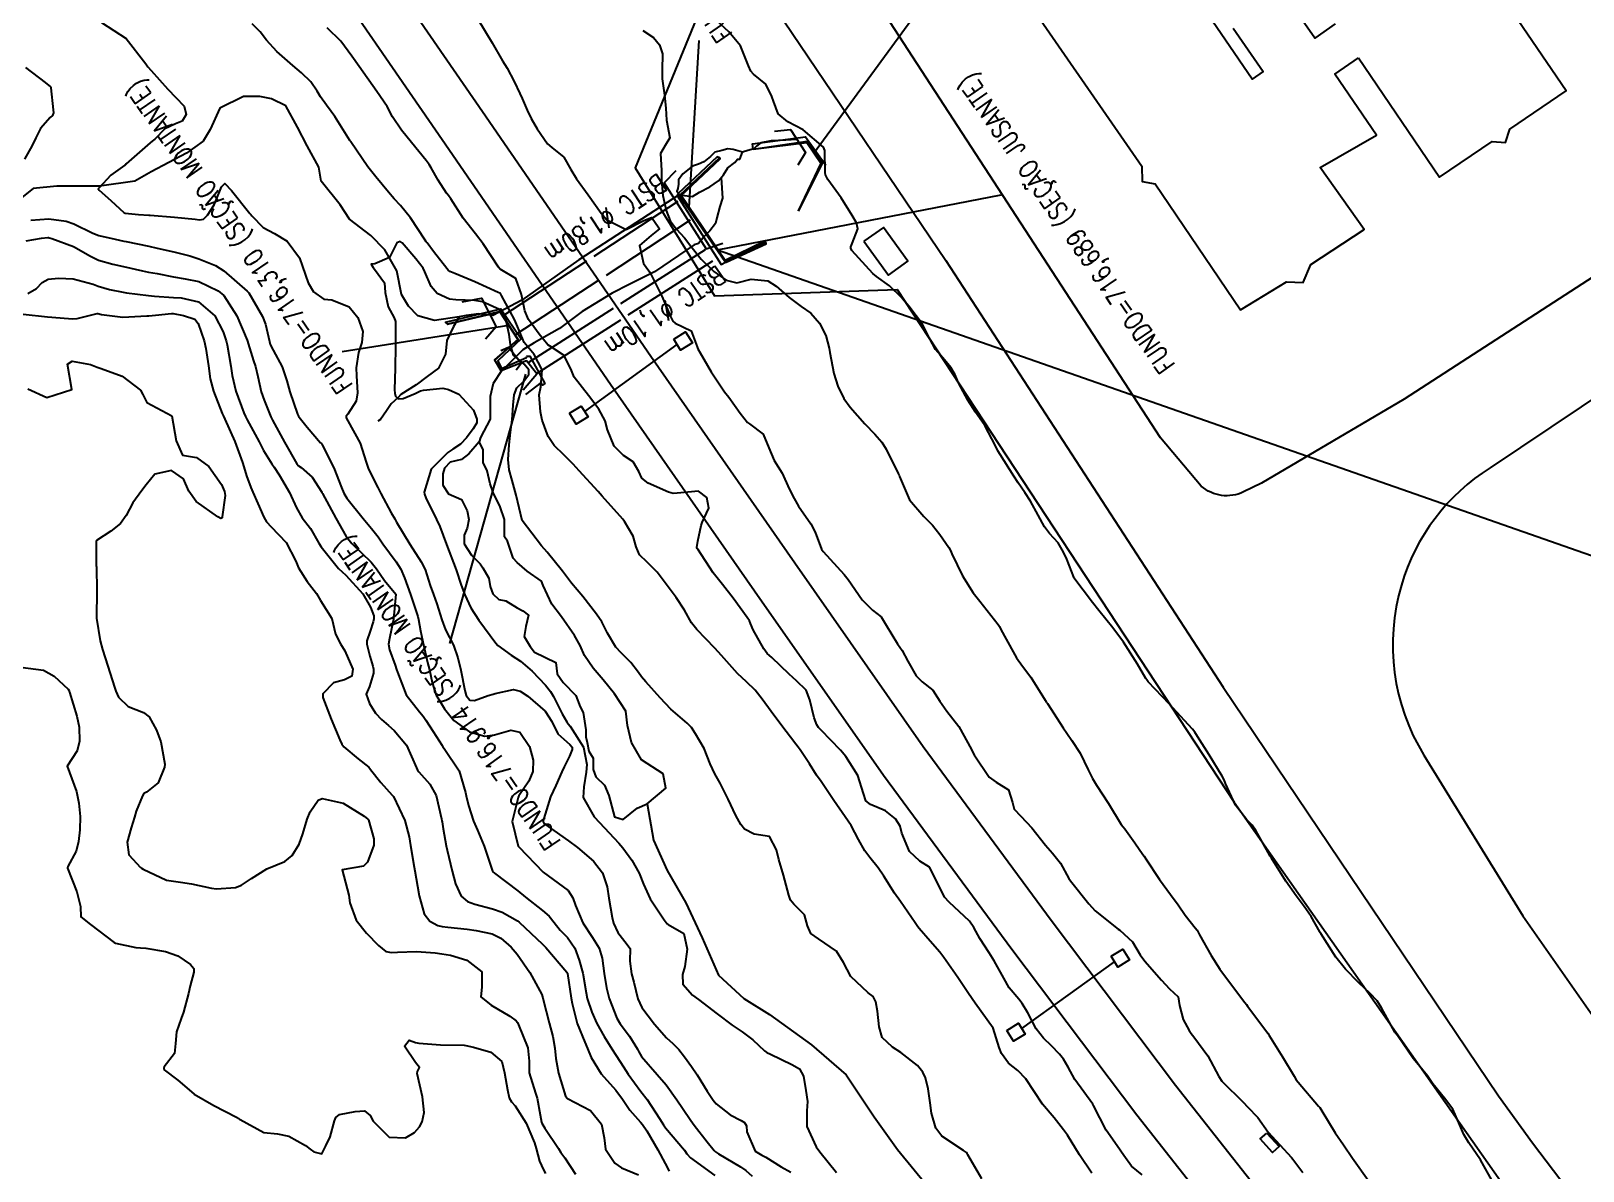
# Model space of a CAD drawing. Header units: metres. Extents: x 307586 to 320046, y 7427249 to 7434250.
# Drawn here: x 311374.2 to 311497.8, y 7432289.6 to 7432380.4 of the extents above; entities that cross this region are included whole.
import ezdxf

# ---------------------------------------------------------------- set-up
doc = ezdxf.new("R2010")
doc.units = ezdxf.units.M
doc.header["$MEASUREMENT"] = 0
doc.linetypes.add('CONTINUO', pattern=[0])
doc.linetypes.add('TRACEJADO', pattern=[8.7, 8, -0.7])
for name, color, linetype in [('ALA', 45, 'Continuous'), ('Armario', 62, 'Continuous'), ('BUEIRO', 151, 'Continuous'), ('Curvas de Nivel 1m', 11, 'Continuous'), ('Curvas de Nivel 5m', 15, 'Continuous'), ('Divisa', 42, 'FENCELINE2'), ('Edificações', 30, 'Continuous'), ('Hidrografia', 140, 'Continuous'), ('Linha Férrea', 20, 'Continuous'), ('Pontes_Viadutos_Tubos', 190, 'Continuous'), ('Portico', 45, 'Continuous'), ('TEXTO', 45, 'Continuous'), ('Vias Primárias', 230, 'Continuous')]:
    doc.layers.add(name, color=color, linetype=linetype)
doc.styles.add('ROMANS', font='romans', dxfattribs={"height": 0.2})
doc.linetypes.add('FENCELINE2', pattern='A,0.25,-0.1,[132,ltypeshp.shx,S=0.1,R=0,X=-0.1,Y=0],-0.1,1', length=1.45)

msp = doc.modelspace()

# ---------------------------------------------------------------- linework, layer by layer
at = {"layer": 'ALA', "linetype": 'CONTINUO'}
for points in [[(311431.72, 7432370.94, 715.98), (311431.71, 7432370.96, 716.66), (311431.66, 7432371.36, 716.63), (311435.9, 7432371.92, 718.34), (311437.5, 7432369.68, 718.4)], [(311431.71, 7432370.96, 716.66), (311436.02, 7432371.58, 718.34), (311437.24, 7432369.87, 718.38), (311435.3, 7432366, 716.66)], [(311431.72, 7432370.94, 715.98), (311435.99, 7432371.48, 715.89), (311437.1, 7432369.82, 715.94), (311435.3, 7432366.04, 716.51)], [(311429.03, 7432370.25, 716.31), (311428.86, 7432370.33, 716.31), (311425.75, 7432367.41, 719.39), (311425.75, 7432367.37, 719.45), (311425.66, 7432367.25, 719.46), (311429.16, 7432361.77, 719.44), (311429.53, 7432361.94, 719.44), (311429.56, 7432361.95, 719.35), (311432.77, 7432363.41, 716.8), (311432.73, 7432363.53, 716.79)], [(311429.03, 7432370.25, 716.31), (311425.86, 7432367.27, 719.34), (311429.47, 7432362.03, 719.35), (311432.73, 7432363.53, 716.79)], [(311432.73, 7432363.53, 716.79), (311432.6, 7432363.59, 716.45), (311429.49, 7432362.08, 716.21), (311425.99, 7432367.26, 716.12), (311429.1, 7432370.17, 716.18), (311429.03, 7432370.25, 716.31)], [(311407.38, 7432357, 716.61), (311407.39, 7432357.02, 716.3), (311407.21, 7432357.18, 716.58), (311411.61, 7432358.23, 719.06), (311413.23, 7432355.83, 718.98), (311411.38, 7432354.1, 718.11), (311411.68, 7432353.48, 717.88), (311413.67, 7432354.35, 718.87), (311413.68, 7432354.47, 718.97), (311413.94, 7432354.45, 719), (311415.13, 7432352.28, 719), (311414.95, 7432352.16, 719), (311414.82, 7432352.35, 718.88), (311413.58, 7432351.4, 718.18)], [(311407.38, 7432357, 716.61), (311411.55, 7432358, 719.07), (311412.98, 7432355.8, 719.02), (311411.11, 7432354.16, 718.08), (311411.64, 7432353.25, 717.83)], [(311413.4, 7432351.78, 717.06), (311414.5, 7432353.04, 717), (311413.67, 7432354.09, 716.91), (311411.64, 7432353.28, 717.01), (311411.14, 7432354.15, 716.46), (311413.01, 7432355.8, 716.33), (311411.56, 7432358.02, 716.33), (311407.39, 7432357.02, 716.3)]]:
    msp.add_polyline3d(points, dxfattribs=at)
at = {"layer": 'Armario'}
msp.add_lwpolyline([(311472.64, 7432292.58), (311473.62, 7432291.51), (311473.1, 7432291.04), (311472.12, 7432292.11)], close=True, dxfattribs=at)
at = {"layer": 'BUEIRO', "linetype": 'TRACEJADO', "flags": 128}
for points in [[(311411.77, 7432357.66), (311426.15, 7432367.09)], [(311412.76, 7432356.15), (311427.14, 7432365.59)], [(311413.84, 7432353.98), (311428.6, 7432363.4)], [(311414.44, 7432353.06), (311429.19, 7432362.47)]]:
    msp.add_lwpolyline(points, dxfattribs=at)
at = {"layer": 'Curvas de Nivel 1m', "flags": 128}
for points, elevation in [([(311379.8, 7432381.03), (311381.78, 7432379.77), (311383.33, 7432377.75), (311383.51, 7432377.5), (311383.75, 7432377.21), (311385.08, 7432375.73), (311385.73, 7432375.07), (311386.38, 7432374.37), (311386.55, 7432373.71), (311386.24, 7432373.17), (311385.7, 7432372.96), (311384.85, 7432372.57), (311384.05, 7432371.74), (311383.84, 7432371.58), (311383.68, 7432371.46), (311381.77, 7432369.77), (311381.72, 7432369.71), (311381.66, 7432369.67), (311380.55, 7432368.88), (311379.63, 7432367.88), (311379.59, 7432367.84), (311379.55, 7432367.79), (311379.63, 7432367.67), (311380.55, 7432366.86), (311381.61, 7432365.88), (311381.69, 7432365.85), (311382.75, 7432365.75), (311383.57, 7432365.7), (311383.61, 7432365.69), (311383.68, 7432365.68), (311385.61, 7432365.52), (311387.28, 7432365.36), (311387.61, 7432365.33), (311387.92, 7432365.38), (311388.26, 7432365.68), (311388.79, 7432366.51), (311389.26, 7432367.67), (311389.36, 7432367.95), (311389.64, 7432368.2), (311390.16, 7432367.66), (311391.61, 7432365.82), (311391.7, 7432365.74), (311391.78, 7432365.65), (311392.68, 7432364.71), (311393.6, 7432364.22), (311394.61, 7432363.61), (311395.57, 7432362.28), (311395.83, 7432361.6), (311396.26, 7432360.3), (311396.7, 7432359.58), (311397.53, 7432359), (311398.15, 7432358.95), (311399.53, 7432358.39), (311400.24, 7432357.54), (311400.62, 7432356.42), (311400.54, 7432355.54), (311400.29, 7432354.74), (311400.09, 7432353.54), (311400.11, 7432352.9), (311400.2, 7432351.54), (311400.1, 7432350.88), (311399.43, 7432349.85), (311399.3, 7432349.68), (311399.29, 7432349.55), (311399.42, 7432349.31), (311400.4, 7432347.54), (311400.88, 7432346.03), (311401.04, 7432345.53), (311401.37, 7432344.88), (311401.83, 7432343.99), (311402.06, 7432343.52), (311402.87, 7432341.97), (311403.17, 7432341.5), (311403.23, 7432341.41), (311403.32, 7432341.25), (311404.36, 7432339.49), (311405.28, 7432338.08), (311405.59, 7432337.48), (311405.99, 7432336.2), (311406.25, 7432335.47), (311406.52, 7432334.74), (311406.91, 7432333.45), (311407.22, 7432332.67), (311407.84, 7432331.44), (311408.19, 7432330.44), (311408.43, 7432329.44), (311408.75, 7432327.84), (311408.87, 7432327.43), (311409.15, 7432327.07), (311409.53, 7432327.04), (311410.6, 7432327.42), (311411.02, 7432327.55), (311411.16, 7432327.59), (311412.63, 7432327.92), (311413.16, 7432327.78), (311413.76, 7432327.37), (311415.15, 7432326.18), (311415.68, 7432325.35), (311416.16, 7432324.38), (311417.11, 7432323.53), (311417.29, 7432323.33), (311417.31, 7432323.12), (311417.1, 7432322.59), (311416.66, 7432321.76), (311416.49, 7432321.34), (311415.99, 7432320.27), (311415.58, 7432319.35), (311415.05, 7432317.63), (311414.98, 7432317.42), (311414.98, 7432317.36), (311415.04, 7432317.27), (311415.38, 7432317.01), (311417.02, 7432315.85), (311417.74, 7432315.32), (311419, 7432314.25), (311419.73, 7432313.3), (311420.08, 7432312.2), (311420.22, 7432311.3), (311420.48, 7432309.76), (311420.6, 7432309.29), (311420.94, 7432308.56), (311421.5, 7432307.85), (311421.93, 7432307.27), (311421.9, 7432306.28), (311422.04, 7432305.27), (311422.21, 7432304.59), (311422.54, 7432303.27), (311422.86, 7432302.59), (311423.85, 7432301.25), (311424.83, 7432300.17), (311425.32, 7432299.72), (311425.8, 7432299.23), (311426.26, 7432298.66), (311426.81, 7432297.89), (311427.26, 7432297.21), (311428.06, 7432295.92), (311428.53, 7432295.19), (311428.77, 7432294.9), (311429.9, 7432294.04), (311430.76, 7432293.58), (311431.02, 7432293.43), (311431.19, 7432293.16), (311431.22, 7432292.69), (311431.88, 7432291.15), (311432.41, 7432290.83), (311432.72, 7432290.66), (311433.94, 7432289.9), (311434.71, 7432289.47)], 718), ([(311458.71, 7432289.38), (311457.72, 7432290.84), (311456.75, 7432292.41), (311456.45, 7432292.85), (311455.7, 7432293.8), (311454.77, 7432294.88), (311453.45, 7432296.89), (311452.81, 7432297.56), (311452.07, 7432298.16), (311451.51, 7432298.92), (311451.31, 7432299.41), (311450.84, 7432300.93), (311449.42, 7432302.94), (311448.88, 7432303.71), (311448.03, 7432304.96), (311446.92, 7432306.56), (311446.58, 7432306.98), (311445.81, 7432307.86), (311444.94, 7432308.88), (311444.85, 7432309), (311444.63, 7432309.32), (311443.46, 7432311.02), (311442.97, 7432311.7), (311442.14, 7432313.03), (311441.68, 7432313.72), (311441.01, 7432314.53), (311440.63, 7432315.05), (311440.12, 7432315.96), (311439.54, 7432317.07), (311439.05, 7432317.78), (311438.16, 7432319.08), (311437.08, 7432320.66), (311436.9, 7432320.91), (311436.77, 7432321.09), (311436.21, 7432321.99), (311435.46, 7432323.11), (311435.31, 7432323.31), (311435.12, 7432323.56), (311433.92, 7432325.13), (311433.15, 7432326.15), (311432.44, 7432327.15), (311431.87, 7432327.86), (311431.18, 7432328.52), (311430.47, 7432329.18), (311429.2, 7432330.61), (311428.68, 7432331.2), (311427.23, 7432332.69), (311426.82, 7432333.22), (311426.25, 7432334.23), (311425.59, 7432335.23), (311425.26, 7432335.67), (311424.08, 7432337.25), (311423.29, 7432338.04), (311422.66, 7432338.63), (311422.41, 7432339.27), (311422.16, 7432340.12), (311421.48, 7432341.29), (311421.33, 7432341.49), (311419.69, 7432343.31), (311419.36, 7432343.68), (311417.86, 7432345.33), (311417.38, 7432345.85), (311416.64, 7432346.59), (311415.88, 7432347.35), (311415.4, 7432348.05), (311414.91, 7432349.37), (311414.77, 7432350.03), (311414.66, 7432351.37), (311414.8, 7432352.01), (311414.92, 7432353.37), (311414.28, 7432354.58), (311413.61, 7432355.38), (311413.49, 7432355.56), (311412.95, 7432356.83), (311412.72, 7432357.39), (311411.67, 7432359.28), (311411.61, 7432359.41), (311411.59, 7432359.46), (311411.54, 7432359.49), (311411.41, 7432359.54), (311409.55, 7432360.37), (311407.96, 7432361.05), (311407.56, 7432361.2), (311407.43, 7432361.32), (311407.32, 7432361.45), (311406.26, 7432362.79), (311405.75, 7432363.48), (311405.68, 7432363.56), (311405.6, 7432363.69), (311404.43, 7432365.49), (311403.62, 7432366.46), (311403.11, 7432366.99), (311402.67, 7432367.51), (311401.65, 7432368.74), (311401.02, 7432369.54), (311399.68, 7432371.52), (311399.66, 7432371.55), (311399.6, 7432371.63), (311398.39, 7432373.56), (311398.11, 7432373.96), (311397.72, 7432374.45), (311397.26, 7432375.11), (311396.98, 7432375.58), (311396.47, 7432376.32), (311395.75, 7432377.02), (311395.06, 7432377.61), (311393.77, 7432378.73), (311392.94, 7432379.63), (311392.45, 7432380.3), (311391.8, 7432380.92)], 718), ([(311462.71, 7432289.25), (311461.87, 7432289.95), (311461.26, 7432290.8), (311460.73, 7432291.56), (311459.85, 7432292.82), (311458.83, 7432294.77), (311458.8, 7432294.83), (311458.77, 7432294.88), (311457.36, 7432296.84), (311456.81, 7432297.83), (311456.44, 7432298.47), (311456.12, 7432298.86), (311455.48, 7432299.52), (311454.84, 7432300.15), (311454.28, 7432300.89), (311453.6, 7432302.16), (311453.16, 7432302.9), (311452.88, 7432303.25), (311452.12, 7432304.15), (311451.68, 7432304.92), (311450.91, 7432306.3), (311450.51, 7432306.93), (311449.78, 7432308.09), (311449.3, 7432308.95), (311448.95, 7432309.45), (311447.33, 7432310.97), (311446.97, 7432311.38), (311446.17, 7432312.98), (311445.78, 7432313.77), (311445.01, 7432314.23), (311444.18, 7432315.01), (311443.57, 7432316.48), (311443.42, 7432317.02), (311443.05, 7432317.62), (311442.27, 7432318.25), (311441.06, 7432318.74), (311440.69, 7432319.05), (311440.5, 7432319.62), (311440.06, 7432321.06), (311439.11, 7432322.58), (311438.68, 7432323.07), (311437.13, 7432324.66), (311436.93, 7432324.89), (311436.79, 7432325.1), (311436.59, 7432325.65), (311436.24, 7432327.1), (311435.94, 7432327.87), (311435.18, 7432328.59), (311434.58, 7432329.13), (311433.2, 7432330.45), (311432.84, 7432330.79), (311432.58, 7432331.15), (311431.72, 7432332.67), (311431.52, 7432333.17), (311431.43, 7432333.37), (311431.24, 7432333.64), (311430.14, 7432335.18), (311429.27, 7432336.27), (311428.54, 7432337.2), (311427.3, 7432339.09), (311427.25, 7432339.15), (311427.23, 7432339.21), (311427.31, 7432339.73), (311427.57, 7432340.96), (311427.67, 7432341.21), (311428.18, 7432342.36), (311428.04, 7432343.2), (311427.36, 7432343.72), (311425.68, 7432343.56), (311425.36, 7432343.52), (311424.97, 7432343.63), (311423.36, 7432344.34), (311422.85, 7432344.75), (311422.6, 7432345.27), (311422.15, 7432346.05), (311421.39, 7432346.56), (311420.64, 7432347.3), (311420.13, 7432348.58), (311419.93, 7432349.3), (311419.43, 7432350.23), (311418.6, 7432351.32), (311417.46, 7432352.8), (311417.25, 7432353.33), (311416.66, 7432354.52), (311415.49, 7432355.27), (311415.37, 7432355.36), (311414.67, 7432356.2), (311413.82, 7432357.38), (311413.52, 7432358.06), (311413.26, 7432359.38), (311412.81, 7432360.65), (311411.56, 7432361.39), (311411.53, 7432361.41), (311411.44, 7432361.54), (311410.22, 7432363.42), (311409.6, 7432364.21), (311408.63, 7432365.44), (311407.63, 7432366.98), (311407.44, 7432367.26), (311407.3, 7432367.45), (311406.64, 7432368.48), (311406.07, 7432369.47), (311405.92, 7432369.73), (311405.67, 7432370.04), (311404.5, 7432371.49), (311403.7, 7432372.47), (311402.99, 7432373.51), (311402.56, 7432374.35), (311401.73, 7432375.53), (311400.32, 7432377.54), (311399.76, 7432378.35), (311398.86, 7432379.56), (311397.79, 7432380.62)], 719), ([(311409.8, 7432381.29), (311410.92, 7432379.42), (311411.76, 7432377.99), (311412.12, 7432377.4), (311412.69, 7432376.34), (311413.12, 7432375.39), (311413.32, 7432374.97), (311413.72, 7432374.06), (311414.03, 7432373.38), (311414.52, 7432372.56), (311415.35, 7432371.36), (311415.68, 7432371.07), (311416.63, 7432370.3), (311417.2, 7432369.34), (311417.65, 7432368.58), (311418.58, 7432367.32), (311419.62, 7432365.84), (311420.06, 7432365.31), (311421.61, 7432364.54), (311423.01, 7432365.27), (311423.62, 7432365.5), (311423.82, 7432365.26), (311424.26, 7432364.6), (311423.6, 7432364.08), (311422.66, 7432363.27), (311422.99, 7432361.85), (311423.42, 7432361.26), (311423.47, 7432361.17), (311423.56, 7432360.98), (311424.44, 7432359.25), (311425.14, 7432357.62), (311425.33, 7432357.24), (311425.51, 7432357.09), (311426.77, 7432356.49), (311427.27, 7432355.21), (311427.32, 7432355.04), (311427.49, 7432354.72), (311428.37, 7432353.2), (311429.45, 7432351.61), (311429.78, 7432351.19), (311430.68, 7432349.93), (311431.28, 7432349.17), (311431.42, 7432349.06), (311432.52, 7432348.26), (311432.98, 7432347.15), (311433.39, 7432346.16), (311434.03, 7432345.13), (311434.59, 7432343.9), (311434.98, 7432343.12), (311435.34, 7432342.52), (311436.31, 7432341.11), (311436.67, 7432340.45), (311437.17, 7432339.09), (311437.21, 7432339), (311437.3, 7432338.89), (311438.96, 7432337.07), (311439.28, 7432336.67), (311440.41, 7432335.06), (311441.24, 7432334.22), (311441.91, 7432333.71), (311442.31, 7432333.03), (311443.21, 7432331.56), (311443.59, 7432331.02), (311444.03, 7432330.17), (311444.71, 7432329), (311445.18, 7432328.51), (311446.04, 7432327.86), (311446.58, 7432326.98), (311447.15, 7432326.18), (311448.1, 7432324.96), (311449.11, 7432323.12), (311449.2, 7432322.95), (311449.34, 7432322.72), (311450.53, 7432320.94), (311451.08, 7432320.54), (311452.07, 7432319.91), (311452.37, 7432318.91), (311452.52, 7432318.37), (311453.05, 7432317.82), (311453.92, 7432316.89), (311455.02, 7432315.5), (311455.58, 7432314.87), (311456.21, 7432314.07), (311456.87, 7432312.85), (311456.99, 7432312.67), (311458.45, 7432310.84), (311458.96, 7432310.27), (311460.81, 7432308.81), (311460.94, 7432308.73), (311461.94, 7432307.8), (311462.54, 7432306.79), (311462.92, 7432306.28), (311464.25, 7432304.77), (311464.89, 7432304.06), (311465.57, 7432303.44), (311465.68, 7432302.75), (311465.98, 7432301.62), (311466.46, 7432300.74), (311466.62, 7432300.51), (311466.84, 7432300.25), (311467.93, 7432298.72), (311468.81, 7432297.1), (311469.07, 7432296.71), (311470.78, 7432295.01), (311471.11, 7432294.68), (311471.92, 7432293.82), (311472.75, 7432292.66), (311474.6, 7432290.64), (311474.72, 7432290.5), (311475.51, 7432289.43)], 719), ([(311490.7, 7432288.6), (311489.67, 7432290.46), (311488.74, 7432291.81), (311488.34, 7432292.47), (311488.03, 7432293.21), (311487.46, 7432294.48), (311486.79, 7432295.37), (311485.86, 7432296.5), (311485.43, 7432297.13), (311484.82, 7432297.89), (311484.31, 7432298.53), (311483.04, 7432300.34), (311482.9, 7432300.54), (311482.84, 7432300.63), (311481.79, 7432302.56), (311481.43, 7432303.12), (311480.88, 7432303.69), (311479.94, 7432304.58), (311478.91, 7432305.63), (311478.13, 7432306.6), (311476.94, 7432308.47), (311476.89, 7432308.56), (311476.86, 7432308.61), (311476.17, 7432309.84), (311475.63, 7432310.63), (311474.98, 7432311.48), (311474.16, 7432312.65), (311473.01, 7432314.48), (311472.94, 7432314.59), (311472.89, 7432314.66), (311472.75, 7432314.93), (311471.77, 7432316.68), (311471.48, 7432317.11), (311471.05, 7432317.53), (311470.14, 7432318.7), (311469.36, 7432320.43), (311469.25, 7432320.71), (311469.09, 7432321), (311468.04, 7432322.72), (311467.13, 7432324.17), (311466.9, 7432324.5), (311466.71, 7432324.74), (311465.16, 7432326.45), (311464.86, 7432326.76), (311463.18, 7432328.53), (311463.07, 7432328.67), (311463, 7432328.78), (311462.34, 7432329.94), (311461.79, 7432330.8), (311461.22, 7432331.69), (311460.37, 7432332.82), (311459.25, 7432334.2), (311458.76, 7432334.83), (311457.28, 7432336.81), (311457.26, 7432336.85), (311456.72, 7432338.28), (311456.45, 7432338.86), (311456.02, 7432339.58), (311455.32, 7432340.34), (311454.93, 7432340.88), (311454.43, 7432341.79), (311453.82, 7432342.9), (311453.36, 7432343.61), (311452.84, 7432344.38), (311452.49, 7432344.91), (311451.4, 7432346.64), (311451.22, 7432346.93), (311451.02, 7432347.32), (311450.17, 7432348.94), (311449.43, 7432350.01), (311448.81, 7432350.96), (311448.09, 7432352.33), (311447.81, 7432352.97), (311447.48, 7432353.55), (311446.83, 7432354.33), (311446.24, 7432354.99), (311445.51, 7432356.41), (311445.21, 7432357), (311444.11, 7432358.44), (311443.63, 7432359.02), (311443.54, 7432359.12), (311442.57, 7432360.05), (311441.56, 7432360.8), (311441.26, 7432361.05), (311439.59, 7432362.88), (311439.5, 7432363.07), (311439.5, 7432363.17), (311439.6, 7432363.44), (311440.06, 7432364.61), (311439.96, 7432365.07), (311439.62, 7432365.67), (311438.74, 7432367.08), (311437.66, 7432368.53), (311437.48, 7432368.91), (311437.46, 7432369.09), (311437.43, 7432370.85), (311437.32, 7432371.1), (311435.7, 7432372.48), (311434.47, 7432373.13), (311433.72, 7432373.75), (311433.35, 7432374.76), (311433.21, 7432375.15), (311432.72, 7432376.13), (311431.75, 7432376.93), (311431.53, 7432377.17), (311431.35, 7432377.58), (311430.71, 7432379.18), (311429.79, 7432380.3), (311428.81, 7432381.2)], 718), ([(311422.93, 7432380.41), (311423.79, 7432379.84), (311424.25, 7432379.26), (311424.49, 7432378.53), (311424.47, 7432377.25), (311424.46, 7432376.54), (311424.67, 7432375.25), (311424.76, 7432374.21), (311424.83, 7432373.25), (311425.09, 7432371.85), (311424.72, 7432371.25), (311424.34, 7432370.59), (311424.41, 7432369.25), (311424.43, 7432368.47), (311424.53, 7432367.25), (311424.8, 7432366.07), (311425.1, 7432365.25), (311425.61, 7432364.58), (311426.25, 7432363.88), (311426.76, 7432363.22), (311427.58, 7432362.18), (311428.58, 7432361.2), (311429.56, 7432360.52), (311430.43, 7432360.31), (311431.56, 7432360.59), (311432.88, 7432360.47), (311433.55, 7432360.04), (311434.58, 7432359.13), (311435.54, 7432358.42), (311436.31, 7432357.89), (311437.01, 7432357.1), (311437.51, 7432356.1), (311437.78, 7432355.09), (311437.84, 7432354.74), (311438.15, 7432353.08), (311438.46, 7432352.07), (311438.94, 7432351.08), (311439.44, 7432350.4), (311440.63, 7432349.06), (311441.41, 7432348.24), (311441.97, 7432347.6), (311442.32, 7432347.04), (311443.28, 7432345.12), (311443.33, 7432345.02), (311443.34, 7432344.99), (311443.37, 7432344.88), (311444.18, 7432343.01), (311445.33, 7432341.69), (311446, 7432340.99), (311446.58, 7432340.25), (311447.31, 7432339.23), (311447.44, 7432338.97), (311447.55, 7432338.72), (311448.39, 7432336.96), (311449.26, 7432335.61), (311449.78, 7432334.94), (311451.23, 7432333.09), (311451.3, 7432333), (311451.34, 7432332.93), (311451.46, 7432332.7), (311452.44, 7432330.91), (311452.71, 7432330.42), (311453.19, 7432329.77), (311453.84, 7432328.89), (311454.98, 7432327.06), (311455.1, 7432326.88), (311455.16, 7432326.79), (311456.41, 7432324.86), (311456.7, 7432324.42), (311457.12, 7432323.85), (311457.77, 7432322.84), (311458.41, 7432321.52), (311458.75, 7432320.83), (311459.08, 7432320.29), (311460.02, 7432318.82), (311461.05, 7432317.17), (311461.2, 7432316.96), (311461.32, 7432316.81), (311462.13, 7432315.69), (311462.76, 7432314.78), (311462.87, 7432314.64), (311463.01, 7432314.42), (311464.08, 7432312.77), (311464.97, 7432311.57), (311465.58, 7432310.75), (311466.15, 7432309.94), (311466.94, 7432308.93), (311467.09, 7432308.73), (311467.29, 7432308.38), (311468.2, 7432306.72), (311468.91, 7432305.63), (311469.58, 7432304.7), (311470.88, 7432302.99), (311471.01, 7432302.82), (311471.11, 7432302.69), (311471.92, 7432301.61), (311472.61, 7432300.66), (311472.71, 7432300.53), (311472.84, 7432300.34), (311473.9, 7432298.65), (311474.81, 7432297.11), (311474.99, 7432296.82), (311475.13, 7432296.64), (311476.77, 7432294.73), (311476.87, 7432294.61), (311477.03, 7432294.35), (311478.1, 7432292.6), (311478.74, 7432291.64), (311479.48, 7432290.58), (311480.71, 7432288.84)], 718), ([(311373.75, 7432377.46), (311375.33, 7432376.25), (311375.73, 7432375.91), (311375.76, 7432375.87), (311375.77, 7432375.84), (311375.95, 7432374.07), (311375.98, 7432373.84), (311375.91, 7432373.64), (311375.71, 7432373.47), (311374.95, 7432372.59), (311374.58, 7432371.85), (311374.29, 7432371.24), (311373.67, 7432370.15)], 719), ([(311374.17, 7432365.3), (311375.61, 7432365.39), (311376.99, 7432365.2), (311377.6, 7432364.99), (311379.12, 7432364.27), (311379.6, 7432364.08), (311380.89, 7432363.78), (311381.59, 7432363.63), (311381.77, 7432363.59), (311383.58, 7432363.21), (311384.25, 7432363.07), (311385.58, 7432362.76), (311386.83, 7432362.45), (311387.57, 7432362.22), (311388.89, 7432361.68), (311389.56, 7432361.26), (311391.42, 7432359.65), (311391.54, 7432359.51), (311392.63, 7432357.63), (311392.88, 7432357), (311393.18, 7432355.62), (311393.25, 7432355.38), (311393.49, 7432354.95), (311394.19, 7432353.61), (311394.58, 7432352.49), (311394.81, 7432351.61), (311395.43, 7432349.85), (311395.5, 7432349.67), (311395.55, 7432349.6), (311396.19, 7432348.81), (311397.25, 7432347.57), (311397.32, 7432347.5), (311397.39, 7432347.41), (311398.32, 7432345.56), (311398.93, 7432343.99), (311399.1, 7432343.55), (311399.35, 7432343.16), (311400.64, 7432341.54), (311401.31, 7432340.74), (311401.85, 7432340.06), (311402.22, 7432339.52), (311403.28, 7432338.08), (311403.66, 7432337.5), (311403.95, 7432336.81), (311404.43, 7432335.49), (311405, 7432333.72), (311405.05, 7432333.48), (311405.22, 7432332.59), (311405.47, 7432331.48), (311405.79, 7432330.07), (311405.93, 7432329.47), (311406.15, 7432328.48), (311406.47, 7432327.46), (311406.72, 7432327.03), (311407.14, 7432326.38), (311407.88, 7432325.44), (311409.12, 7432324.54), (311410.34, 7432324.2), (311411.12, 7432324.31), (311412.41, 7432324.68), (311413.12, 7432324.5), (311413.89, 7432323.37), (311414.2, 7432322.27), (311414.18, 7432321.37), (311413.84, 7432320.61), (311413.06, 7432319.43), (311413.03, 7432319.38), (311413, 7432319.32), (311412.52, 7432317.39), (311413.01, 7432315.44), (311413.06, 7432315.38), (311414.99, 7432313.36), (311416.97, 7432311.91), (311417.36, 7432311.33), (311417.57, 7432310.72), (311418.14, 7432309.32), (311418.93, 7432308.16), (311419.46, 7432307.3), (311419.7, 7432306.51), (311419.85, 7432305.3), (311420.04, 7432304.14), (311420.26, 7432303.3), (311420.85, 7432301.74), (311421.12, 7432301.29), (311421.86, 7432300.3), (311422.51, 7432299.26), (311422.61, 7432299.06), (311422.82, 7432298.68), (311424.07, 7432297.25), (311424.79, 7432296.42), (311425.65, 7432295.23), (311426.1, 7432294.56), (311426.76, 7432293.57), (311427.01, 7432293.21), (311428.05, 7432291.88), (311428.62, 7432291.19), (311428.72, 7432291.1), (311428.96, 7432290.94), (311430.71, 7432289.88), (311431.15, 7432289.6), (311431.64, 7432289.16)], 719), ([(311449.93, 7432288.94), (311448.83, 7432290.84), (311448.78, 7432290.95), (311448.72, 7432291.03), (311448.48, 7432291.19), (311446.74, 7432292.34), (311446.28, 7432292.98), (311445.94, 7432294.16), (311445.82, 7432294.98), (311445.67, 7432296.1), (311445.45, 7432296.99), (311445.24, 7432297.43), (311444.81, 7432297.96), (311443.49, 7432299.01), (311442.83, 7432299.43), (311442, 7432300.19), (311441.75, 7432301.04), (311441.62, 7432302.28), (311441.5, 7432303.04), (311441.28, 7432303.45), (311440.88, 7432303.74), (311439.49, 7432305.06), (311438.91, 7432306.17), (311438.35, 7432307.08), (311436.93, 7432308.04), (311436.31, 7432308.47), (311436.04, 7432309.1), (311435.8, 7432309.96), (311434.96, 7432310.81), (311434.69, 7432311.12), (311434.55, 7432311.54), (311434.15, 7432313.13), (311433.77, 7432314.37), (311433.57, 7432315.13), (311433.03, 7432316.2), (311431.8, 7432316.39), (311431.04, 7432316.79), (311430.73, 7432317.17), (311430.34, 7432317.88), (311429.72, 7432319.18), (311429.08, 7432320.46), (311428.66, 7432321.19), (311428.3, 7432321.99), (311427.81, 7432323.2), (311427.12, 7432324.38), (311426.8, 7432324.89), (311426.47, 7432325.22), (311425.15, 7432326.34), (311424.32, 7432327.25), (311423.18, 7432328.53), (311422.83, 7432328.92), (311422.58, 7432329.27), (311421.97, 7432330.06), (311421.2, 7432330.82), (311420.79, 7432331.29), (311420.12, 7432332.4), (311419.66, 7432333.31), (311419.24, 7432333.91), (311418.15, 7432335.32), (311417.26, 7432336.38), (311416.84, 7432336.91), (311416.53, 7432337.34), (311415.3, 7432338.84), (311414.86, 7432339.36), (311413.32, 7432341.38), (311412.85, 7432343.39), (311412.53, 7432344.55), (311412.29, 7432345.4), (311412.21, 7432346.23), (311412.27, 7432347.4), (311412.38, 7432348.42), (311412.51, 7432349.39), (311412.61, 7432350.57), (311412.67, 7432351.39), (311412.9, 7432351.93), (311413.46, 7432352.48), (311413.84, 7432353.01), (311413.85, 7432353.38), (311413.48, 7432353.81), (311412.62, 7432354.53), (311412.38, 7432355.4), (311412.29, 7432356.19), (311412.03, 7432357.4), (311411.52, 7432358.18), (311410.16, 7432358.8), (311409.53, 7432358.89), (311408.04, 7432358.94), (311407.54, 7432358.99), (311406.55, 7432359.46), (311406.08, 7432360), (311405.56, 7432361.18), (311405.43, 7432361.48), (311404.84, 7432362.22), (311403.75, 7432363.5), (311403.59, 7432363.6), (311403.34, 7432363.5), (311402.75, 7432362.33), (311401.57, 7432361.82), (311401.3, 7432361.8), (311401.45, 7432361.53), (311401.56, 7432361.39), (311402.35, 7432360.31), (311402.4, 7432359.52), (311402.65, 7432358.39), (311403.13, 7432357.51), (311403.22, 7432357.21), (311403.24, 7432355.5), (311403.24, 7432355.25), (311403.2, 7432353.5), (311403.16, 7432351.79), (311403.17, 7432351.5), (311403.22, 7432351.28), (311403.44, 7432351.07), (311403.84, 7432351.1), (311404.8, 7432351.49), (311405.23, 7432351.7), (311405.45, 7432351.74), (311407.01, 7432351.9), (311407.45, 7432351.8), (311408.26, 7432351.44), (311409.43, 7432350.16), (311409.7, 7432349.43), (311409.7, 7432349.15), (311409.41, 7432348.68), (311408.88, 7432347.95), (311408.4, 7432347.44), (311407.8, 7432347.04), (311407.39, 7432346.78), (311406.07, 7432345.47), (311405.5, 7432343.63), (311405.53, 7432343.48), (311405.65, 7432343.18), (311406.5, 7432341.46), (311406.76, 7432340.9), (311407.3, 7432339.45), (311408.07, 7432337.44), (311408.47, 7432336.22), (311408.75, 7432335.44), (311409.24, 7432334.41), (311409.87, 7432333.42), (311411.21, 7432331.6), (311411.38, 7432331.41), (311412.44, 7432330.64), (311413.19, 7432330.16), (311414.12, 7432329.37), (311415.17, 7432328.25), (311415.57, 7432327.76), (311415.81, 7432327.35), (311416.51, 7432325.98), (311416.88, 7432325.33), (311416.98, 7432325.18), (311417.13, 7432324.99), (311418.21, 7432323.32), (311418.48, 7432321.93), (311418.43, 7432321.32), (311418.23, 7432320.16), (311418.17, 7432319.32), (311419.05, 7432317.78), (311419.47, 7432317.31), (311421.02, 7432315.66), (311421.34, 7432315.29), (311422.05, 7432314.32), (311422.64, 7432313.27), (311422.98, 7432312.4), (311423.51, 7432311.25), (311424.63, 7432309.56), (311424.87, 7432309.24), (311424.94, 7432309.2), (311426.21, 7432308.49), (311426.47, 7432307.22), (311426.27, 7432305.85), (311426.1, 7432305.22), (311426.12, 7432304.45), (311426.88, 7432303.56), (311427.36, 7432303.21), (311428.86, 7432302.09), (311430.04, 7432301.18), (311430.84, 7432300.65), (311431.7, 7432300.02), (311432.63, 7432299.14), (311432.74, 7432299.06), (311432.82, 7432299.01), (311433.1, 7432298.86), (311434.81, 7432298.03), (311435.41, 7432297.71), (311435.74, 7432297.11), (311435.91, 7432295.97), (311436.05, 7432295.1), (311436, 7432294.34), (311436, 7432293.1), (311436.73, 7432291.49), (311437.03, 7432291.09), (311438.35, 7432289.43)], 717), ([(311373.94, 7432359.45), (311374.62, 7432359.85), (311375.07, 7432360.32), (311375.55, 7432360.6), (311376.38, 7432360.66), (311377.55, 7432360.61), (311379.15, 7432360.19), (311379.55, 7432360.04), (311380.44, 7432359.78), (311381.54, 7432359.55), (311381.79, 7432359.51), (311383.54, 7432359.28), (311384.03, 7432359.24), (311385.53, 7432359.12), (311386.15, 7432359.1), (311387.53, 7432358.79), (311388.84, 7432357.68), (311389.5, 7432356.4), (311389.73, 7432355.67), (311389.81, 7432355.35), (311390.1, 7432353.66), (311390.22, 7432352.91), (311390.51, 7432351.66), (311391.14, 7432349.94), (311391.28, 7432349.65), (311391.42, 7432349.38), (311392.36, 7432347.64), (311392.71, 7432346.96), (311393.38, 7432345.89), (311393.56, 7432345.62), (311393.96, 7432345.02), (311394.77, 7432343.61), (311395.33, 7432342.37), (311395.8, 7432341.59), (311396.46, 7432340.73), (311397.13, 7432339.57), (311397.3, 7432339.27), (311398.7, 7432337.56), (311399.27, 7432337.01), (311400.63, 7432335.54), (311401.24, 7432334.48), (311401.49, 7432333.78), (311401.5, 7432333.53), (311401.45, 7432333.3), (311401.22, 7432332.56), (311400.95, 7432331.79), (311400.94, 7432331.53), (311401.19, 7432330.56), (311401.42, 7432329.76), (311401.48, 7432329.53), (311401.48, 7432329.22), (311401.16, 7432328.15), (311400.97, 7432327.72), (311400.9, 7432327.53), (311401.15, 7432326.8), (311401.63, 7432326.02), (311402.12, 7432325.52), (311402.67, 7432325.05), (311403.12, 7432324.64), (311404.1, 7432323.49), (311404.89, 7432321.67), (311404.99, 7432321.48), (311405.08, 7432321.36), (311405.97, 7432320.36), (311406.46, 7432319.46), (311406.89, 7432317.6), (311406.92, 7432317.45), (311406.94, 7432317.36), (311407.03, 7432316.8), (311407.27, 7432315.45), (311407.35, 7432315.11), (311407.75, 7432313.44), (311408, 7432312.42), (311408.45, 7432311.44), (311408.96, 7432311.03), (311409.56, 7432310.82), (311410.95, 7432310.45), (311411.72, 7432310.17), (311412.94, 7432309.49), (311413.08, 7432309.38), (311414.93, 7432307.64), (311415.07, 7432307.5), (311415.2, 7432307.36), (311416.89, 7432305.4), (311416.93, 7432305.33), (311416.94, 7432305.28), (311417.23, 7432303.33), (311417.3, 7432302.89), (311417.7, 7432301.32), (311418.31, 7432299.83), (311418.53, 7432299.31), (311418.82, 7432298.61), (311419.62, 7432297.3), (311420.78, 7432296), (311421.32, 7432295.28), (311421.89, 7432294.4), (311422.75, 7432293.44), (311422.91, 7432293.26), (311423.25, 7432292.75), (311424.13, 7432291.25), (311424.71, 7432290.15), (311425.02, 7432289.55)], 721), ([(311373.57, 7432357.8), (311375.51, 7432357.59), (311377.17, 7432357.47), (311377.51, 7432357.44), (311377.86, 7432357.46), (311379.13, 7432357.79), (311379.45, 7432357.86), (311379.51, 7432357.86), (311379.81, 7432357.79), (311381.51, 7432357.57), (311383.43, 7432357.66), (311383.51, 7432357.67), (311383.58, 7432357.67), (311384.1, 7432357.73), (311385.38, 7432357.85), (311385.51, 7432357.85), (311386.33, 7432357.71), (311387.23, 7432357.42), (311387.51, 7432357.06), (311387.98, 7432355.69), (311388.11, 7432355.06), (311388.32, 7432353.68), (311388.47, 7432352.66), (311388.73, 7432351.68), (311389.43, 7432349.9), (311389.53, 7432349.67), (311389.64, 7432349.45), (311390.42, 7432347.66), (311391.04, 7432345.99), (311391.15, 7432345.65), (311391.37, 7432344.93), (311391.7, 7432343.99), (311391.85, 7432343.64), (311392.25, 7432342.73), (311392.74, 7432341.63), (311392.95, 7432341.26), (311393.32, 7432340.86), (311394.53, 7432339.61), (311395.28, 7432338.14), (311395.51, 7432337.6), (311396.19, 7432336.51), (311396.94, 7432335.57), (311397.05, 7432335.37), (311397.25, 7432334.99), (311398.15, 7432333.56), (311398.46, 7432332.31), (311398.85, 7432331.55), (311399.2, 7432331), (311399.84, 7432329.54), (311399.75, 7432328.97), (311399.17, 7432328.67), (311398.28, 7432328.45), (311397.45, 7432327.57), (311397.44, 7432327.28), (311398.09, 7432325.56), (311398.78, 7432323.89), (311398.95, 7432323.55), (311399.11, 7432323.34), (311400.25, 7432322.38), (311401.09, 7432321.72), (311401.18, 7432321.62), (311401.24, 7432321.53), (311402.06, 7432320.5), (311402.97, 7432319.5), (311403.06, 7432319.38), (311403.97, 7432317.49), (311404.32, 7432316.18), (311404.43, 7432315.49), (311404.72, 7432313.76), (311404.77, 7432313.48), (311404.97, 7432312.26), (311405.12, 7432311.48), (311405.52, 7432310.05), (311405.96, 7432309.46), (311406.6, 7432309.11), (311406.94, 7432309.04), (311407.39, 7432308.99), (311408.94, 7432308.81), (311409.65, 7432308.71), (311410.93, 7432308.45), (311411.63, 7432308.1), (311412.43, 7432307.39), (311412.91, 7432306.82), (311413.92, 7432305.37), (311414.88, 7432303.61), (311414.95, 7432303.43), (311414.97, 7432303.36), (311415, 7432303.23), (311415.47, 7432301.35), (311415.75, 7432300.26), (311415.91, 7432299.34), (311416.01, 7432298.53), (311416.22, 7432297.34), (311416.78, 7432295.53), (311416.94, 7432295.33), (311418.76, 7432294.39), (311419.65, 7432293.3), (311419.85, 7432292.19), (311419.97, 7432291.3), (311420.71, 7432290.19), (311421.24, 7432289.82), (311422.59, 7432289.26)], 722), ([(311373.95, 7432351.85), (311375.44, 7432351.18), (311377.44, 7432351.81), (311377.11, 7432353.82), (311377.48, 7432354.05), (311378.93, 7432353.8), (311379.47, 7432353.58), (311379.77, 7432353.49), (311381.46, 7432352.86), (311382.9, 7432351.75), (311383.11, 7432351.41), (311383.43, 7432350.78), (311385.42, 7432349.72), (311385.76, 7432347.71), (311386.25, 7432346.58), (311387.38, 7432346.38), (311388.37, 7432345.68), (311389.36, 7432344.23), (311389.6, 7432343.67), (311389.65, 7432343.37), (311389.42, 7432341.67), (311389.41, 7432341.59), (311389.32, 7432341.52), (311389.08, 7432341.67), (311387.34, 7432342.89), (311386.76, 7432343.7), (311386.34, 7432344.68), (311385.37, 7432345.36), (311384.05, 7432345.05), (311383.36, 7432344.22), (311383.02, 7432343.75), (311382.31, 7432342.79), (311381.78, 7432341.76), (311381.32, 7432341.13), (311380.56, 7432340.53), (311379.41, 7432339.79), (311379.37, 7432339.72), (311379.39, 7432337.79), (311379.4, 7432337.66), (311379.43, 7432335.79), (311379.43, 7432335.61), (311379.41, 7432333.79), (311379.42, 7432333.59), (311379.71, 7432331.78), (311379.89, 7432331.09), (311380.32, 7432329.78), (311380.83, 7432328.1), (311380.94, 7432327.77), (311381.15, 7432327.29), (311381.93, 7432326.55), (311383.14, 7432326.09), (311383.61, 7432325.74), (311384.19, 7432324.67), (311384.52, 7432323.73), (311384.84, 7432321.97), (311384.83, 7432321.72), (311384.31, 7432320.49), (311383.38, 7432319.74), (311383.18, 7432319.62), (311383.06, 7432319.44), (311382.57, 7432318.21), (311382.44, 7432317.75), (311382.16, 7432316.89), (311381.85, 7432315.76), (311381.98, 7432314.74), (311382.91, 7432313.74), (311382.99, 7432313.68), (311383.13, 7432313.6), (311384.98, 7432312.72), (311386.11, 7432312.57), (311386.97, 7432312.44), (311388.56, 7432312.09), (311388.97, 7432312.04), (311390.49, 7432312.14), (311390.97, 7432312.32), (311391.75, 7432312.87), (311392.99, 7432313.62), (311394.4, 7432314.2), (311395, 7432314.69), (311395.54, 7432315.59), (311395.84, 7432316.41), (311396.19, 7432317.58), (311396.44, 7432318.18), (311397.06, 7432319.1), (311397.39, 7432319.24), (311399.05, 7432318.86), (311400.74, 7432317.83), (311401.03, 7432317.59), (311401.08, 7432317.53), (311401.51, 7432316.01), (311401.51, 7432315.52), (311401, 7432314.16), (311400.68, 7432313.85), (311398.99, 7432313.55), (311399.5, 7432311.54), (311399.59, 7432310.91), (311400.1, 7432309.54), (311400.93, 7432308.5), (311401.87, 7432307.52), (311402.46, 7432307.05), (311402.91, 7432306.97), (311403.4, 7432307), (311404.91, 7432307.05), (311406.39, 7432306.93), (311406.91, 7432306.86), (311407.61, 7432306.74), (311408.91, 7432306.35), (311410.1, 7432305.42), (311410.11, 7432304.19), (311410.03, 7432303.42), (311410.86, 7432302.78), (311412.34, 7432301.89), (311412.85, 7432301.53), (311412.94, 7432301.38), (311413.02, 7432301.2), (311413.76, 7432299.37), (311413.87, 7432298.31), (311413.87, 7432297.37), (311414.39, 7432295.75), (311414.52, 7432295.36), (311414.76, 7432294.03), (311414.85, 7432293.46), (311414.88, 7432293.36), (311415.12, 7432292.98), (311416.2, 7432291.34), (311416.41, 7432291.03), (311416.72, 7432290.62), (311417.58, 7432289.32)], 723), ([(311373.34, 7432329.69), (311375.18, 7432329.44), (311376.04, 7432328.96), (311377.15, 7432327.93), (311377.22, 7432327.81), (311377.26, 7432327.7), (311377.83, 7432325.8), (311378.02, 7432324.9), (311378.06, 7432323.8), (311377.88, 7432323.02), (311377.08, 7432321.81), (311377.82, 7432319.8), (311377.99, 7432318.86), (311378.1, 7432317.8), (311378.09, 7432316.73), (311377.97, 7432315.8), (311377.78, 7432315.03), (311377.12, 7432313.81), (311377.11, 7432313.69), (311377.84, 7432311.8), (311378.12, 7432310.63), (311378.17, 7432309.8), (311378.93, 7432309.19), (311380.82, 7432307.77), (311380.91, 7432307.72), (311382.54, 7432307.37), (311382.91, 7432307.34), (311383.34, 7432307.3), (311384.91, 7432307.04), (311385.89, 7432306.69), (311386.9, 7432306.02), (311387.16, 7432305.69), (311387.17, 7432305.41), (311386.88, 7432304.31), (311386.74, 7432303.69), (311386.35, 7432302.2), (311386.15, 7432301.7), (311385.77, 7432300.64), (311385.7, 7432299.71), (311385.61, 7432298.91), (311384.79, 7432297.85), (311384.76, 7432297.75), (311384.76, 7432297.72), (311384.79, 7432297.63), (311385.89, 7432296.8), (311386.78, 7432296.02), (311387.2, 7432295.69), (311388.76, 7432294.77), (311390.55, 7432293.85), (311390.75, 7432293.75), (311390.8, 7432293.69), (311390.84, 7432293.65), (311392.74, 7432292.62), (311393.83, 7432292.52), (311394.73, 7432292.34), (311396.07, 7432291.58), (311396.43, 7432291.29), (311396.72, 7432291.09), (311397.35, 7432290.93), (311397.68, 7432291.56), (311398.01, 7432292.28), (311398.38, 7432293.55), (311398.48, 7432293.83), (311398.76, 7432294.05), (311400.01, 7432294.29), (311400.76, 7432294.36), (311401.21, 7432293.98), (311401.46, 7432293.52), (311402.73, 7432292.25), (311404.03, 7432292.19), (311404.74, 7432292.63), (311405.15, 7432293.08), (311405.35, 7432293.47), (311405.5, 7432294.21), (311405.38, 7432295.47), (311404.96, 7432297.32), (311404.98, 7432297.48), (311405.13, 7432297.8), (311404.81, 7432298.19), (311403.95, 7432299.49), (311404.32, 7432299.99), (311404.83, 7432299.8), (311405.08, 7432299.73), (311406.82, 7432299.62), (311408.69, 7432299.57), (311408.82, 7432299.55), (311409.43, 7432299.42), (311410.82, 7432299.03), (311411.69, 7432298.27), (311411.9, 7432297.39), (311412.15, 7432296.02), (311412.29, 7432295.39), (311412.46, 7432295.07), (311412.77, 7432294.74), (311413.63, 7432293.37), (311414.3, 7432291.8), (311414.43, 7432291.36), (311414.71, 7432290.35), (311415.01, 7432289.66), (311415.18, 7432289.35)], 724)]:
    msp.add_lwpolyline(points, dxfattribs=dict(at, elevation=elevation))
at = {"layer": 'Curvas de Nivel 5m', "elevation": 720, "flags": 128}
msp.add_lwpolyline([(311373.81, 7432363.64), (311375.02, 7432363.85), (311375.53, 7432363.9), (311375.59, 7432363.9), (311375.65, 7432363.89), (311375.86, 7432363.84), (311377.58, 7432363.19), (311378.94, 7432362.43), (311379.57, 7432362.11), (311380.71, 7432361.78), (311381.56, 7432361.6), (311383.07, 7432361.26), (311383.56, 7432361.16), (311384.25, 7432361.04), (311385.55, 7432360.77), (311386.48, 7432360.63), (311387.55, 7432360.41), (311389.11, 7432359.67), (311389.54, 7432359.28), (311390.59, 7432357.66), (311391.42, 7432355.73), (311391.44, 7432355.65), (311391.49, 7432355.47), (311391.92, 7432354.08), (311392.07, 7432353.64), (311392.27, 7432352.83), (311392.53, 7432351.63), (311392.77, 7432350.96), (311393.3, 7432349.62), (311393.42, 7432349.37), (311394.38, 7432347.61), (311395.38, 7432345.89), (311395.51, 7432345.73), (311395.7, 7432345.6), (311396.6, 7432344.82), (311397.35, 7432343.62), (311397.37, 7432343.57), (311397.4, 7432343.52), (311398.47, 7432341.56), (311399.31, 7432340.1), (311399.75, 7432339.55), (311401.28, 7432338.05), (311401.71, 7432337.52), (311402.35, 7432336.6), (311403.25, 7432335.5), (311403.08, 7432333.5), (311402.75, 7432331.96), (311402.68, 7432331.51), (311402.75, 7432331.06), (311403.19, 7432329.84), (311403.32, 7432329.5), (311403.39, 7432329.29), (311404.09, 7432327.49), (311405.14, 7432326.13), (311405.44, 7432325.78), (311405.64, 7432325.47), (311406.22, 7432324.56), (311406.95, 7432323.45), (311407.01, 7432323.35), (311407.11, 7432323.21), (311408.3, 7432321.44), (311408.8, 7432319.7), (311408.85, 7432319.43), (311409.05, 7432318.66), (311409.44, 7432317.43), (311409.75, 7432316.7), (311410.3, 7432315.42), (311410.95, 7432313.45), (311410.97, 7432313.41), (311410.99, 7432313.38), (311411.11, 7432313.29), (311412.97, 7432311.88), (311413.59, 7432311.37), (311414.95, 7432310.3), (311415.46, 7432309.86), (311415.86, 7432309.35), (311416.34, 7432308.74), (311416.93, 7432308.15), (311417.52, 7432307.32), (311417.87, 7432306.36), (311418.14, 7432305.32), (311418.43, 7432303.76), (311418.51, 7432303.31), (311418.86, 7432302.22), (311419.26, 7432301.31), (311419.85, 7432300.28), (311420.46, 7432299.29), (311420.82, 7432298.76), (311421.39, 7432297.86), (311421.75, 7432297.28), (311422.78, 7432295.89), (311423.28, 7432295.25), (311424.25, 7432293.75), (311424.58, 7432293.24), (311424.75, 7432293.01), (311426.24, 7432291.22), (311426.44, 7432290.94), (311426.72, 7432290.62), (311428.67, 7432289.19)], dxfattribs=at)
at = {"layer": 'Divisa'}
msp.add_lwpolyline([(311339.39, 7432510.23), (311362.11, 7432478.61), (311378.73, 7432454.06), (311410.7, 7432406.85), (311427.84, 7432382.96), (311422.32, 7432369.45), (311428.65, 7432359.27), (311443.19, 7432359.78), (311470.04, 7432318.93), (311497.54, 7432279.82), (311508.92, 7432264.38), (311527.21, 7432245.5), (311543.58, 7432228.49), (311559.73, 7432213.6), (311591.33, 7432188.89)], dxfattribs=at)
at = {"layer": 'Edificações'}
for points in [[(311469.95, 7432380.59), (311472.36, 7432377.13), (311471.48, 7432376.51), (311451.27, 7432406.1)], [(311479.94, 7432378.21), (311486.4, 7432368.73), (311490.59, 7432371.56), (311491.66, 7432371.49), (311492, 7432372.54), (311496.49, 7432375.6), (311476.47, 7432404.97)], [(311441.76, 7432399.84), (311462.68, 7432369.6), (311462.71, 7432368.37), (311463.76, 7432368.18), (311470.54, 7432358.15), (311474.22, 7432360.38), (311475.55, 7432360.32), (311476.16, 7432361.77), (311480.39, 7432364.55), (311476.9, 7432369.5), (311481.38, 7432372.07), (311478.05, 7432376.92), (311479.94, 7432378.21)], [(311478.09, 7432380.92), (311476.48, 7432379.8), (311474.01, 7432383.35)]]:
    msp.add_lwpolyline(points, dxfattribs=at)
msp.add_lwpolyline([(311440.53, 7432363.63), (311442.51, 7432360.91), (311444.05, 7432362.03), (311442.1, 7432364.7)], close=True, dxfattribs=at)
at = {"layer": 'Hidrografia'}
for points in [[(311408.31, 7432357.6), (311406.33, 7432357.3), (311405.02, 7432357.68), (311404.27, 7432358.43), (311403.7, 7432359.37), (311403.33, 7432361.25), (311402.39, 7432362.94), (311401.26, 7432364.06), (311399.57, 7432365.38), (311398.81, 7432366.51), (311397.31, 7432368.39), (311397.12, 7432369.51), (311396.18, 7432371.21), (311395.43, 7432372.71), (311394.49, 7432374.4), (311393.36, 7432374.96), (311392.42, 7432375.15), (311391.11, 7432375.15), (311389.23, 7432374.21), (311388.47, 7432372.52), (311387.91, 7432371.58), (311386.59, 7432370.64), (311383.77, 7432369.14), (311382.46, 7432368.39), (311379.64, 7432368.01), (311377.38, 7432368.01), (311376.25, 7432368.01), (311374.37, 7432367.82), (311371.5, 7432365.56)], [(311435.21, 7432371.73), (311434.32, 7432371.66), (311433.15, 7432371.6), (311432.33, 7432371.46), (311431.98, 7432371.18), (311431.77, 7432370.98), (311431.29, 7432370.84), (311430.88, 7432370.7)], [(311429.16, 7432368.67), (311429.28, 7432367.05), (311429.06, 7432366.37), (311428.83, 7432365.47), (311428.72, 7432365.02), (311428.27, 7432364.45), (311427.81, 7432364), (311427.36, 7432363.44), (311427.03, 7432363.33), (311423.86, 7432361.17), (311421.83, 7432360.16), (311420.48, 7432359.48), (311418.11, 7432358.01), (311416.3, 7432356.66), (311414.27, 7432355.53), (311413.37, 7432354.97), (311412.92, 7432354.52), (311412.13, 7432353.73), (311411.68, 7432353.28), (311411, 7432352.27), (311410.78, 7432351.25), (311410.78, 7432350.46), (311410.78, 7432349.45), (311409.99, 7432347.98), (311409.88, 7432347.64)], [(311425.85, 7432367.33), (311417.84, 7432362.14), (311413.29, 7432358.93), (311410.97, 7432357.71), (311409.86, 7432357.83), (311408.86, 7432357.71), (311408.31, 7432357.6), (311407.86, 7432356.83), (311407.31, 7432355.72), (311407.2, 7432354.61), (311406.65, 7432353.51), (311405.76, 7432352.84), (311404.87, 7432352.18), (311403.65, 7432351.4), (311403.43, 7432351.18), (311402.87, 7432350.67), (311402.52, 7432350.11), (311402.03, 7432349.41), (311401.82, 7432349.27)], [(311423.29, 7432318.8), (311423.77, 7432315.9), (311424.88, 7432313.5), (311426.36, 7432310.91), (311427.66, 7432308.13), (311428.96, 7432305.17), (311430.99, 7432303.31), (311433.03, 7432302.02), (311436.37, 7432299.61), (311439.14, 7432297.21), (311441.37, 7432293.87), (311443.22, 7432291.28), (311445.63, 7432288.32)]]:
    msp.add_lwpolyline(points, dxfattribs=at)
for points in [[(311430.88, 7432370.7), (311430.12, 7432370.91), (311429.71, 7432370.98), (311429.23, 7432370.84), (311428.68, 7432370.7), (311428.33, 7432370.36), (311427.78, 7432369.94), (311427.37, 7432369.74), (311426.88, 7432369.6), (311426.13, 7432368.98), (311425.78, 7432368.5), (311425.78, 7432368.15), (311425.71, 7432367.81), (311425.64, 7432367.6), (311425.85, 7432367.33), (311426.26, 7432367.26), (311426.88, 7432367.19), (311427.44, 7432367.53), (311428.26, 7432367.95), (311428.95, 7432368.43), (311429.36, 7432368.91), (311429.71, 7432369.46), (311430.26, 7432369.88), (311430.47, 7432370.15), (311430.67, 7432370.15)], [(311409.88, 7432347.64), (311409.06, 7432346.69), (311408.49, 7432346.23), (311407.58, 7432346.01), (311407.12, 7432345.55), (311407.01, 7432345.1), (311407.01, 7432344.19), (311407.46, 7432343.5), (311408.49, 7432343.05), (311408.94, 7432342.14), (311409.06, 7432341.46), (311408.94, 7432340.77), (311408.71, 7432340.21), (311408.71, 7432339.52), (311409.28, 7432338.61), (311409.97, 7432337.93), (311410.19, 7432337.59), (311410.65, 7432336.79), (311410.76, 7432336.11), (311410.99, 7432335.54), (311411.45, 7432335.09), (311412.01, 7432334.97), (311412.92, 7432334.41), (311413.38, 7432334.18), (311413.83, 7432333.84), (311413.61, 7432332.93), (311413.49, 7432332.13), (311413.95, 7432331.33), (311414.29, 7432330.88), (311416.01, 7432330.06), (311416.12, 7432329.15), (311416.58, 7432328.46), (311417.6, 7432327.44), (311417.94, 7432326.53), (311418.17, 7432326.08), (311418.4, 7432324.71), (311418.4, 7432324.14), (311418.51, 7432323.69), (311418.62, 7432323.01), (311418.97, 7432322.44), (311418.97, 7432321.53), (311419.19, 7432320.96), (311419.88, 7432320.28), (311420.22, 7432319.48), (311420.67, 7432317.77), (311421.36, 7432317.55), (311422.49, 7432318.46), (311423.29, 7432318.8), (311424.77, 7432320.05), (311424.54, 7432321.19), (311422.83, 7432322.32), (311422.04, 7432323.69), (311421.7, 7432325.05), (311421.58, 7432326.19), (311420.67, 7432327.56), (311419.76, 7432328.69), (311418.97, 7432329.6), (311418.28, 7432330.63), (311417.94, 7432331.42), (311417.49, 7432332.22), (311416.46, 7432333.7), (311415.67, 7432334.72), (311414.98, 7432336.2), (311414.87, 7432336.54), (311413.73, 7432337.34), (311412.93, 7432338.02), (311412.59, 7432338.36), (311412.14, 7432339.72), (311411.91, 7432340.07), (311411.91, 7432341.45), (311411.57, 7432342.47), (311411, 7432343.61), (311410.77, 7432344.29), (311410.54, 7432345.32), (311410.2, 7432346), (311410.2, 7432347.02)]]:
    msp.add_lwpolyline(points, close=True, dxfattribs=at)
at = {"layer": 'Linha Férrea'}
for points in [[(311311.6, 7432501.85), (311320.77, 7432490.65), (311327.69, 7432481.99), (311342.67, 7432462.71), (311356.96, 7432442.72), (311376.82, 7432414.87), (311384.48, 7432404.02), (311396.13, 7432387.42), (311406.95, 7432371.73), (311420.36, 7432352.24), (311431.84, 7432335.77), (311442.1, 7432321.08), (311452.33, 7432307.22), (311462.28, 7432294.03), (311474.28, 7432278.8), (311483.95, 7432267.09), (311493.79, 7432255.94), (311506.35, 7432241.74), (311520.48, 7432227.73), (311532.12, 7432216.82), (311544.9, 7432205.34), (311552.69, 7432198.54), (311567.29, 7432186.76), (311585, 7432172.83)], [(311322.92, 7432494.37), (311330.69, 7432484.79), (311345.81, 7432465.01), (311360.15, 7432444.97), (311380.17, 7432417.08), (311387.45, 7432406.88), (311399.32, 7432389.67), (311410.17, 7432373.94), (311423.57, 7432354.46), (311435.04, 7432338), (311445.27, 7432323.36), (311455.45, 7432309.55), (311465.37, 7432296.41), (311477.31, 7432281.25), (311486.92, 7432269.62), (311496.68, 7432258.56), (311509.04, 7432245.32), (311522.8, 7432231.35), (311534.8, 7432219.66), (311544.9, 7432210.48), (311551.33, 7432204.78), (311568.47, 7432190.2), (311586.38, 7432176.39)]]:
    msp.add_lwpolyline(points, dxfattribs=at)
at = {"layer": 'Pontes_Viadutos_Tubos'}
for points in [[(311433.43, 7432372.39), (311434.7, 7432372.52), (311435.9, 7432370.68), (311435.27, 7432369.67)], [(311425.57, 7432369.22), (311424.62, 7432368.27), (311427.97, 7432363.01), (311429.31, 7432363.45)], [(311408.55, 7432358.8), (311410.08, 7432359.08), (311411.26, 7432356.79), (311410.41, 7432355.81)], [(311411.61, 7432354.92), (311412.22, 7432355.17), (311413.27, 7432353.91), (311412.85, 7432353.34)]]:
    msp.add_lwpolyline(points, dxfattribs=at)
at = {"layer": 'Portico'}
for points in [[(311425.41, 7432355.81), (311426.34, 7432356.39), (311426.88, 7432355.52), (311425.94, 7432354.95)], [(311417.1, 7432349.92), (311418.03, 7432350.49), (311418.57, 7432349.63), (311417.63, 7432349.05)], [(311460.24, 7432306.66), (311461.17, 7432307.24), (311461.71, 7432306.37), (311460.77, 7432305.79)], [(311451.93, 7432300.76), (311452.86, 7432301.34), (311453.4, 7432300.47), (311452.46, 7432299.9)]]:
    msp.add_lwpolyline(points, close=True, dxfattribs=at)
for points in [[(311418.3, 7432350.06), (311425.67, 7432355.38)], [(311453.13, 7432300.91), (311460.5, 7432306.23)]]:
    msp.add_lwpolyline(points, dxfattribs=at)
at = {"layer": 'TEXTO', "linetype": 'CONTINUO'}
msp.add_line((311428.89, 7432362.94, 716.69), (311501.02, 7432337.71, 216.17), dxfattribs=at)
for points in [[(311436.54, 7432370.61, 715.91), (311481.87, 7432432.54, 0)], [(311426.61, 7432366.31, 716.1), (311427.42, 7432379.6, 0)], [(311428.89, 7432362.94, 716.69), (311451.49, 7432367.32, 0)], [(311412.26, 7432356.91, 716.31), (311398.98, 7432354.8, 0)], [(311413.58, 7432353.03, 0), (311407.54, 7432331.58, 0)]]:
    msp.add_polyline3d(points, dxfattribs=at)
at = {"layer": 'Vias Primárias'}
msp.add_lwpolyline([(311355.35, 7432499.92), (311381.42, 7432460.69), (311405.22, 7432424.71), (311422.58, 7432398.33), (311447.08, 7432362.08), (311469.16, 7432328.1), (311491.1, 7432295.54), (311493.81, 7432291.8), (311503.35, 7432279.24), (311509.13, 7432271.9), (311513.34, 7432266.78), (311516.91, 7432262.75), (311524.16, 7432254.49), (311529.11, 7432249.27), (311532.4, 7432245.79), (311538.82, 7432239.28), (311544.9, 7432233.33), (311552.11, 7432226.39), (311558.01, 7432221.61), (311562.29, 7432218.15), (311574.73, 7432207.53), (311587.87, 7432197.14)], dxfattribs=at)
for points in [[(311578.97, 7432400.22, 0.149001), (311569.2, 7432402.91, 0.187946), (311567.07, 7432402.01), (311559.87, 7432395.04), (311551.99, 7432387.87), (311544.9, 7432382.39), (311538.52, 7432377.81), (311490.43, 7432345.57, 0.182478), (311483.36, 7432336.22, 0.212818), (311485.16, 7432322.67), (311493.04, 7432309.88), (311500.65, 7432298.99), (311504.12, 7432291.48), (311506.75, 7432286.04), (311513.39, 7432277.32), (311529.86, 7432258.24), (311544.9, 7432242.63), (311556.61, 7432231.49), (311562.29, 7432226.89), (311566.64, 7432223.38), (311579.05, 7432212.78)], [(311544.9, 7432392.66), (311505.04, 7432364.92), (311483.59, 7432351.03), (311472.21, 7432344.34), (311470.79, 7432343.65, -0.301986), (311467.41, 7432344.11), (311464.17, 7432347.96), (311440.49, 7432384.39)]]:
    msp.add_lwpolyline(points, format="xyb", dxfattribs=at)

# ---------------------------------------------------------------- texts
at = {"layer": 'TEXTO', "extrusion": (-9.31834e-07, 1.27015e-06, 1), "style": 'ROMANS', "width": 0.8}
for s, p in [('FUNDO=716,101 (SEÇÃO JUSANTE)', (311430.15, 7432380.11, 9.15)), ('FUNDO=716,689 (SEÇÃO JUSANTE)', (311465.41, 7432353.75, 9.15)), ('FUNDO=716,310 (SEÇÃO MONTANTE)', (311399.88, 7432352.14, 9.14)), ('FUNDO=716,914 (SEÇÃO MONTANTE)', (311416.45, 7432315.8, 9.14))]:
    msp.add_text(s, height=1.5, rotation=124.7526, dxfattribs=at).set_placement(p)
at = {"layer": 'TEXTO', "style": 'ROMANS', "width": 0.8}
for s, rotation, p in [('BSTC Ø1,80m', 213.1992, (311424.17, 7432369.06, 0)), ('BSTC Ø1,10m', 214.2656, (311428.84, 7432361.75))]:
    msp.add_text(s, height=1.5, rotation=rotation, dxfattribs=at).set_placement(p)

doc.saveas('drawing.dxf')
